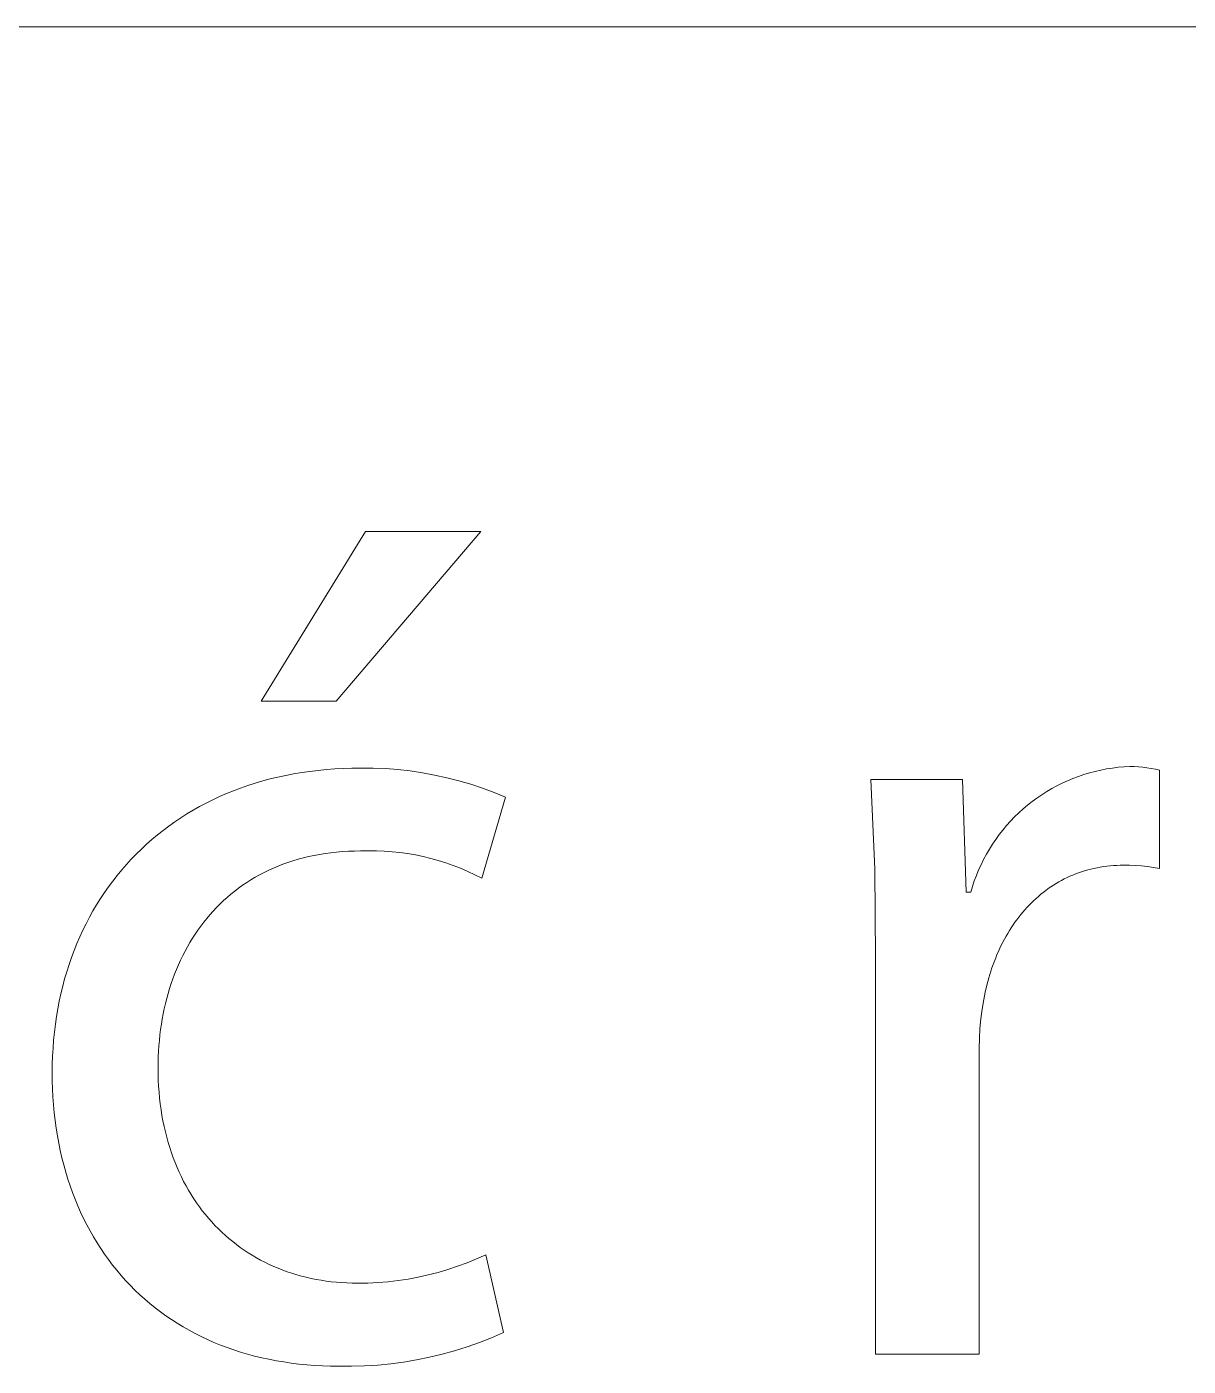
# Model space of a CAD drawing. Header units: millimetres. Extents: x 0 to 5466, y 0 to 3819.
# Drawn here: x 4143.2 to 4196.7, y 91 to 152.7 of the extents above; entities that cross this region are included whole.
import ezdxf

# ---------------------------------------------------------------- set-up
doc = ezdxf.new("R2010")
doc.units = ezdxf.units.MM
doc.header["$MEASUREMENT"] = 0
doc.layers.add('Domyślny', color=7, linetype='Continuous', true_color=0x000000)

msp = doc.modelspace()

# ---------------------------------------------------------------- linework, layer by layer
at = {"layer": 'Domyślny', "color": 18, "lineweight": 15, "true_color": 0x000000}
for p, q in [((3400.106, 152.73), (5460.418, 152.73)), ((4153.956, 121.656), (4158.76, 129.482)), ((4164.075, 129.482), (4157.414, 121.656)), ((4158.76, 129.482), (4164.075, 129.482)), ((4157.414, 121.656), (4153.956, 121.656)), ((4156.577, 118.474), (4156.961, 118.512)), ((4156.961, 118.512), (4157.349, 118.542)), ((4157.349, 118.542), (4157.742, 118.563)), ((4157.742, 118.563), (4158.14, 118.576)), ((4158.14, 118.576), (4158.542, 118.58)), ((4158.542, 118.58), (4159.114, 118.576)), ((4159.114, 118.576), (4159.685, 118.552)), ((4159.685, 118.552), (4160.256, 118.508)), ((4160.256, 118.508), (4160.824, 118.444)), ((4192.395, 118.427), (4192.658, 118.487)), ((4192.658, 118.487), (4192.923, 118.539)), ((4192.923, 118.539), (4193.19, 118.581)), ((4193.19, 118.581), (4193.458, 118.614)), ((4193.458, 118.614), (4193.727, 118.638)), ((4193.727, 118.638), (4193.996, 118.653)), ((4193.996, 118.653), (4194.193, 118.648)), ((4194.193, 118.648), (4194.389, 118.637)), ((4194.389, 118.637), (4194.585, 118.619)), ((4194.585, 118.619), (4194.781, 118.596)), ((4194.781, 118.596), (4194.975, 118.566)), ((4194.975, 118.566), (4195.169, 118.531)), ((4195.169, 118.531), (4195.361, 118.489)), ((4195.361, 118.489), (4195.361, 113.958)), ((4153.344, 117.772), (4153.683, 117.881)), ((4153.683, 117.881), (4154.027, 117.983)), ((4154.027, 117.983), (4154.376, 118.076)), ((4154.376, 118.076), (4154.731, 118.163)), ((4154.731, 118.163), (4155.09, 118.241)), ((4155.09, 118.241), (4155.454, 118.311)), ((4155.454, 118.311), (4155.824, 118.374)), ((4155.824, 118.374), (4156.198, 118.428)), ((4156.198, 118.428), (4156.577, 118.474)), ((4160.824, 118.444), (4161.39, 118.36)), ((4161.39, 118.36), (4161.952, 118.257)), ((4161.952, 118.257), (4162.511, 118.134)), ((4162.511, 118.134), (4163.065, 117.992)), ((4163.065, 117.992), (4163.614, 117.831)), ((4182.234, 113.923), (4182.057, 118.053)), ((4182.057, 118.053), (4186.279, 118.053)), ((4186.279, 118.053), (4186.443, 112.866)), ((4190.631, 117.76), (4190.873, 117.88)), ((4190.873, 117.88), (4191.118, 117.993)), ((4191.118, 117.993), (4191.367, 118.097)), ((4191.367, 118.097), (4191.62, 118.193)), ((4191.62, 118.193), (4191.876, 118.279)), ((4191.876, 118.279), (4192.134, 118.358)), ((4192.134, 118.358), (4192.395, 118.427)), ((4151.729, 117.117), (4152.041, 117.263)), ((4152.041, 117.263), (4152.359, 117.401)), ((4152.359, 117.401), (4152.682, 117.532)), ((4152.682, 117.532), (4153.01, 117.656)), ((4153.01, 117.656), (4153.344, 117.772)), ((4163.614, 117.831), (4164.157, 117.65)), ((4164.157, 117.65), (4164.693, 117.451)), ((4164.693, 117.451), (4165.222, 117.234)), ((4189.711, 117.197), (4189.934, 117.349)), ((4189.934, 117.349), (4190.161, 117.494)), ((4190.161, 117.494), (4190.394, 117.631)), ((4190.394, 117.631), (4190.631, 117.76)), ((4150.537, 116.466), (4150.827, 116.639)), ((4150.827, 116.639), (4151.122, 116.805)), ((4151.122, 116.805), (4151.423, 116.965)), ((4151.423, 116.965), (4151.729, 117.117)), ((4165.222, 117.234), (4164.13, 113.503)), ((4188.875, 116.514), (4189.075, 116.695)), ((4189.075, 116.695), (4189.281, 116.869)), ((4189.281, 116.869), (4189.493, 117.037)), ((4189.493, 117.037), (4189.711, 117.197)), ((4149.704, 115.906), (4149.976, 116.099)), ((4149.976, 116.099), (4150.253, 116.286)), ((4150.253, 116.286), (4150.537, 116.466)), ((4188.313, 115.93), (4188.494, 116.131)), ((4188.494, 116.131), (4188.681, 116.326)), ((4188.681, 116.326), (4188.875, 116.514)), ((4148.924, 115.289), (4149.178, 115.501)), ((4149.178, 115.501), (4149.438, 115.707)), ((4149.438, 115.707), (4149.704, 115.906)), ((4187.814, 115.293), (4187.973, 115.511)), ((4187.973, 115.511), (4188.14, 115.724)), ((4188.14, 115.724), (4188.313, 115.93)), ((4148.2, 114.615), (4148.435, 114.846)), ((4148.435, 114.846), (4148.676, 115.07)), ((4148.676, 115.07), (4148.924, 115.289)), ((4187.382, 114.608), (4187.518, 114.841)), ((4187.518, 114.841), (4187.662, 115.07)), ((4187.662, 115.07), (4187.814, 115.293)), ((4147.748, 114.136), (4147.971, 114.379)), ((4147.971, 114.379), (4148.2, 114.615)), ((4155.191, 114.231), (4154.962, 114.15)), ((4155.423, 114.307), (4155.191, 114.231)), ((4155.66, 114.378), (4155.423, 114.307)), ((4155.901, 114.443), (4155.66, 114.378)), ((4156.146, 114.501), (4155.901, 114.443)), ((4156.396, 114.555), (4156.146, 114.501)), ((4156.649, 114.602), (4156.396, 114.555)), ((4156.907, 114.643), (4156.649, 114.602)), ((4157.169, 114.678), (4156.907, 114.643)), ((4157.435, 114.707), (4157.169, 114.678)), ((4157.706, 114.729), (4157.435, 114.707)), ((4157.98, 114.745), (4157.706, 114.729)), ((4158.259, 114.755), (4157.98, 114.745)), ((4158.542, 114.758), (4158.259, 114.755)), ((4158.904, 114.768), (4158.542, 114.758)), ((4159.266, 114.766), (4158.904, 114.768)), ((4159.628, 114.751), (4159.266, 114.766)), ((4159.989, 114.725), (4159.628, 114.751)), ((4160.349, 114.687), (4159.989, 114.725)), ((4160.708, 114.637), (4160.349, 114.687)), ((4161.065, 114.575), (4160.708, 114.637)), ((4161.419, 114.501), (4161.065, 114.575)), ((4161.771, 114.416), (4161.419, 114.501)), ((4162.12, 114.319), (4161.771, 114.416)), ((4162.466, 114.211), (4162.12, 114.319)), ((4162.807, 114.092), (4162.466, 114.211)), ((4187.134, 114.128), (4187.254, 114.37)), ((4187.254, 114.37), (4187.382, 114.608)), ((4147.12, 113.375), (4147.323, 113.634)), ((4147.323, 113.634), (4147.532, 113.888)), ((4147.532, 113.888), (4147.748, 114.136)), ((4153.683, 113.548), (4153.485, 113.43)), ((4153.885, 113.661), (4153.683, 113.548)), ((4154.092, 113.769), (4153.885, 113.661)), ((4154.303, 113.872), (4154.092, 113.769)), ((4154.519, 113.97), (4154.303, 113.872)), ((4154.738, 114.063), (4154.519, 113.97)), ((4154.962, 114.15), (4154.738, 114.063)), ((4163.145, 113.961), (4162.807, 114.092)), ((4163.478, 113.819), (4163.145, 113.961)), ((4163.807, 113.666), (4163.478, 113.819)), ((4164.13, 113.503), (4163.807, 113.666)), ((4182.275, 109.79), (4182.234, 113.923)), ((4186.825, 113.38), (4186.919, 113.633)), ((4186.919, 113.633), (4187.023, 113.883)), ((4187.023, 113.883), (4187.134, 114.128)), ((4191.23, 113.591), (4191.099, 113.531)), ((4191.362, 113.648), (4191.23, 113.591)), ((4191.497, 113.702), (4191.362, 113.648)), ((4191.633, 113.753), (4191.497, 113.702)), ((4191.77, 113.8), (4191.633, 113.753)), ((4191.91, 113.844), (4191.77, 113.8)), ((4192.051, 113.885), (4191.91, 113.844)), ((4192.193, 113.922), (4192.051, 113.885)), ((4192.337, 113.956), (4192.193, 113.922)), ((4192.483, 113.987), (4192.337, 113.956)), ((4192.631, 114.014), (4192.483, 113.987)), ((4192.78, 114.037), (4192.631, 114.014)), ((4192.93, 114.057), (4192.78, 114.037)), ((4193.082, 114.074), (4192.93, 114.057)), ((4193.236, 114.087), (4193.082, 114.074)), ((4193.391, 114.096), (4193.236, 114.087)), ((4193.547, 114.101), (4193.391, 114.096)), ((4193.705, 114.103), (4193.547, 114.101)), ((4193.983, 114.101), (4193.705, 114.103)), ((4194.26, 114.09), (4193.983, 114.101)), ((4194.537, 114.07), (4194.26, 114.09)), ((4194.813, 114.041), (4194.537, 114.07)), ((4195.088, 114.004), (4194.813, 114.041)), ((4195.361, 113.958), (4195.088, 114.004)), ((4146.734, 112.839), (4146.923, 113.11)), ((4146.923, 113.11), (4147.12, 113.375)), ((4152.916, 113.046), (4152.736, 112.909)), ((4153.102, 113.179), (4152.916, 113.046)), ((4153.291, 113.307), (4153.102, 113.179)), ((4153.485, 113.43), (4153.291, 113.307)), ((4186.662, 112.866), (4186.739, 113.124)), ((4186.739, 113.124), (4186.825, 113.38)), ((4190.117, 112.939), (4190.003, 112.852)), ((4190.233, 113.024), (4190.117, 112.939)), ((4190.352, 113.105), (4190.233, 113.024)), ((4190.472, 113.184), (4190.352, 113.105)), ((4190.593, 113.259), (4190.472, 113.184)), ((4190.717, 113.332), (4190.593, 113.259)), ((4190.843, 113.401), (4190.717, 113.332)), ((4190.97, 113.468), (4190.843, 113.401)), ((4191.099, 113.531), (4190.97, 113.468)), ((4146.374, 112.282), (4146.55, 112.563)), ((4146.55, 112.563), (4146.734, 112.839)), ((4152.057, 112.314), (4151.898, 112.155)), ((4152.22, 112.47), (4152.057, 112.314)), ((4152.388, 112.621), (4152.22, 112.47)), ((4152.559, 112.767), (4152.388, 112.621)), ((4152.736, 112.909), (4152.559, 112.767)), ((4186.443, 112.866), (4186.662, 112.866)), ((4189.46, 112.374), (4189.357, 112.27)), ((4189.565, 112.475), (4189.46, 112.374)), ((4189.671, 112.574), (4189.565, 112.475)), ((4189.78, 112.669), (4189.671, 112.574)), ((4189.89, 112.762), (4189.78, 112.669)), ((4190.003, 112.852), (4189.89, 112.762)), ((4145.887, 111.408), (4146.042, 111.704)), ((4146.042, 111.704), (4146.205, 111.996)), ((4146.205, 111.996), (4146.374, 112.282)), ((4151.594, 111.824), (4151.449, 111.652)), ((4151.744, 111.991), (4151.594, 111.824)), ((4151.898, 112.155), (4151.744, 111.991)), ((4188.875, 111.713), (4188.784, 111.594)), ((4188.967, 111.83), (4188.875, 111.713)), ((4189.061, 111.944), (4188.967, 111.83)), ((4189.158, 112.055), (4189.061, 111.944)), ((4189.257, 112.164), (4189.158, 112.055)), ((4189.357, 112.27), (4189.257, 112.164)), ((4145.597, 110.8), (4145.738, 111.106)), ((4145.738, 111.106), (4145.887, 111.408)), ((4151.039, 111.113), (4150.912, 110.926)), ((4151.171, 111.297), (4151.039, 111.113)), ((4151.308, 111.476), (4151.171, 111.297)), ((4151.449, 111.652), (4151.308, 111.476)), ((4188.445, 111.094), (4188.365, 110.963)), ((4188.526, 111.223), (4188.445, 111.094)), ((4188.61, 111.349), (4188.526, 111.223)), ((4188.696, 111.473), (4188.61, 111.349)), ((4188.784, 111.594), (4188.696, 111.473)), ((4145.335, 110.173), (4145.463, 110.489)), ((4145.463, 110.489), (4145.597, 110.8)), ((4150.671, 110.541), (4150.557, 110.343)), ((4150.789, 110.735), (4150.671, 110.541)), ((4150.912, 110.926), (4150.789, 110.735)), ((4188.14, 110.557), (4188.069, 110.418)), ((4188.213, 110.695), (4188.14, 110.557)), ((4188.288, 110.83), (4188.213, 110.695)), ((4188.365, 110.963), (4188.288, 110.83)), ((4145.103, 109.527), (4145.216, 109.852)), ((4145.216, 109.852), (4145.335, 110.173)), ((4150.342, 109.938), (4150.242, 109.73)), ((4150.447, 110.142), (4150.342, 109.938)), ((4150.557, 110.343), (4150.447, 110.142)), ((4187.871, 109.986), (4187.81, 109.838)), ((4187.935, 110.132), (4187.871, 109.986)), ((4188.001, 110.276), (4187.935, 110.132)), ((4188.069, 110.418), (4188.001, 110.276)), ((4144.998, 109.198), (4145.103, 109.527)), ((4150.055, 109.306), (4149.969, 109.089)), ((4150.146, 109.52), (4150.055, 109.306)), ((4150.242, 109.73), (4150.146, 109.52)), ((4182.275, 91.571), (4182.275, 109.79)), ((4187.588, 109.226), (4187.492, 108.909)), ((4187.64, 109.382), (4187.588, 109.226)), ((4187.694, 109.536), (4187.64, 109.382)), ((4187.751, 109.688), (4187.694, 109.536)), ((4187.81, 109.838), (4187.751, 109.688)), ((4144.81, 108.526), (4144.9, 108.864)), ((4144.9, 108.864), (4144.998, 109.198)), ((4149.809, 108.647), (4149.737, 108.421)), ((4149.887, 108.869), (4149.809, 108.647)), ((4149.969, 109.089), (4149.887, 108.869)), ((4187.492, 108.909), (4187.405, 108.584)), ((4144.652, 107.837), (4144.727, 108.184)), ((4144.727, 108.184), (4144.81, 108.526)), ((4149.668, 108.193), (4149.605, 107.963)), ((4149.737, 108.421), (4149.668, 108.193)), ((4187.329, 108.253), (4187.262, 107.915)), ((4187.405, 108.584), (4187.329, 108.253)), ((4144.525, 107.132), (4144.585, 107.487)), ((4144.585, 107.487), (4144.652, 107.837)), ((4149.492, 107.494), (4149.442, 107.256)), ((4149.546, 107.73), (4149.492, 107.494)), ((4149.605, 107.963), (4149.546, 107.73)), ((4187.188, 107.471), (4187.129, 107.024)), ((4187.262, 107.915), (4187.188, 107.471)), ((4144.429, 106.412), (4144.473, 106.774)), ((4144.473, 106.774), (4144.525, 107.132)), ((4149.357, 106.774), (4149.322, 106.529)), ((4149.397, 107.016), (4149.357, 106.774)), ((4149.442, 107.256), (4149.397, 107.016)), ((4187.129, 107.024), (4187.086, 106.576)), ((4144.393, 106.046), (4144.429, 106.412)), ((4149.291, 106.283), (4149.265, 106.035)), ((4149.322, 106.529), (4149.291, 106.283)), ((4187.086, 106.576), (4187.057, 106.127)), ((4144.344, 105.304), (4144.364, 105.677)), ((4144.364, 105.677), (4144.393, 106.046)), ((4149.227, 105.532), (4149.215, 105.279)), ((4149.243, 105.784), (4149.227, 105.532)), ((4149.265, 106.035), (4149.243, 105.784)), ((4187.057, 106.127), (4187.044, 105.676)), ((4187.044, 105.676), (4187.044, 91.571)), ((4144.328, 104.548), (4144.332, 104.928)), ((4144.332, 104.928), (4144.344, 105.304)), ((4149.208, 105.023), (4149.205, 104.766)), ((4149.215, 105.279), (4149.208, 105.023)), ((4144.331, 104.17), (4144.328, 104.548)), ((4149.205, 104.766), (4149.208, 104.481)), ((4149.208, 104.481), (4149.217, 104.198)), ((4144.343, 103.797), (4144.331, 104.17)), ((4144.362, 103.427), (4144.343, 103.797)), ((4149.217, 104.198), (4149.231, 103.92)), ((4149.231, 103.92), (4149.251, 103.644)), ((4144.388, 103.061), (4144.362, 103.427)), ((4144.421, 102.7), (4144.388, 103.061)), ((4149.251, 103.644), (4149.276, 103.373)), ((4149.276, 103.373), (4149.307, 103.105)), ((4149.307, 103.105), (4149.343, 102.84)), ((4144.462, 102.343), (4144.421, 102.7)), ((4149.343, 102.84), (4149.385, 102.579)), ((4149.385, 102.579), (4149.431, 102.322)), ((4144.511, 101.99), (4144.462, 102.343)), ((4144.566, 101.642), (4144.511, 101.99)), ((4149.431, 102.322), (4149.483, 102.069)), ((4149.483, 102.069), (4149.541, 101.819)), ((4149.541, 101.819), (4149.603, 101.573)), ((4144.629, 101.298), (4144.566, 101.642)), ((4144.699, 100.958), (4144.629, 101.298)), ((4149.603, 101.573), (4149.67, 101.332)), ((4149.67, 101.332), (4149.742, 101.093)), ((4144.775, 100.623), (4144.699, 100.958)), ((4144.859, 100.293), (4144.775, 100.623)), ((4149.742, 101.093), (4149.82, 100.859)), ((4149.82, 100.859), (4149.902, 100.629)), ((4149.902, 100.629), (4149.989, 100.403)), ((4144.95, 99.967), (4144.859, 100.293)), ((4145.048, 99.646), (4144.95, 99.967)), ((4149.989, 100.403), (4150.08, 100.18)), ((4150.08, 100.18), (4150.177, 99.962)), ((4145.152, 99.33), (4145.048, 99.646)), ((4150.177, 99.962), (4150.278, 99.748)), ((4150.278, 99.748), (4150.383, 99.538)), ((4150.383, 99.538), (4150.493, 99.332)), ((4145.263, 99.018), (4145.152, 99.33)), ((4145.381, 98.712), (4145.263, 99.018)), ((4150.493, 99.332), (4150.608, 99.13)), ((4150.608, 99.13), (4150.727, 98.933)), ((4150.727, 98.933), (4150.85, 98.739)), ((4150.85, 98.739), (4150.977, 98.55)), ((4145.506, 98.41), (4145.381, 98.712)), ((4145.637, 98.114), (4145.506, 98.41)), ((4150.977, 98.55), (4151.109, 98.365)), ((4151.109, 98.365), (4151.245, 98.185)), ((4151.245, 98.185), (4151.385, 98.009)), ((4145.775, 97.823), (4145.637, 98.114)), ((4145.919, 97.537), (4145.775, 97.823)), ((4146.07, 97.256), (4145.919, 97.537)), ((4151.385, 98.009), (4151.529, 97.837)), ((4151.529, 97.837), (4151.677, 97.67)), ((4151.677, 97.67), (4151.828, 97.507)), ((4151.828, 97.507), (4151.984, 97.348)), ((4146.228, 96.98), (4146.07, 97.256)), ((4146.391, 96.71), (4146.228, 96.98)), ((4151.984, 97.348), (4152.144, 97.195)), ((4152.144, 97.195), (4152.307, 97.045)), ((4152.307, 97.045), (4152.474, 96.901)), ((4152.474, 96.901), (4152.644, 96.761)), ((4146.561, 96.445), (4146.391, 96.71)), ((4146.737, 96.186), (4146.561, 96.445)), ((4152.644, 96.761), (4152.818, 96.625)), ((4152.818, 96.625), (4152.996, 96.495)), ((4152.996, 96.495), (4153.177, 96.369)), ((4153.177, 96.369), (4153.361, 96.247)), ((4146.92, 95.932), (4146.737, 96.186)), ((4147.108, 95.684), (4146.92, 95.932)), ((4147.303, 95.442), (4147.108, 95.684)), ((4153.361, 96.247), (4153.549, 96.131)), ((4153.549, 96.131), (4153.74, 96.019)), ((4153.74, 96.019), (4153.934, 95.912)), ((4153.934, 95.912), (4154.131, 95.811)), ((4154.131, 95.811), (4154.332, 95.714)), ((4154.332, 95.714), (4154.535, 95.622)), ((4163.007, 95.625), (4163.448, 95.787)), ((4163.448, 95.787), (4163.883, 95.965)), ((4163.883, 95.965), (4164.312, 96.158)), ((4164.312, 96.158), (4165.131, 92.572)), ((4147.503, 95.205), (4147.303, 95.442)), ((4147.71, 94.974), (4147.503, 95.205)), ((4154.535, 95.622), (4154.741, 95.535)), ((4154.741, 95.535), (4154.951, 95.453)), ((4154.951, 95.453), (4155.163, 95.376)), ((4155.163, 95.376), (4155.378, 95.304)), ((4155.378, 95.304), (4155.595, 95.237)), ((4155.595, 95.237), (4155.815, 95.175)), ((4155.815, 95.175), (4156.038, 95.119)), ((4156.038, 95.119), (4156.264, 95.068)), ((4156.264, 95.068), (4156.491, 95.022)), ((4160.271, 94.969), (4160.735, 95.039)), ((4160.735, 95.039), (4161.197, 95.125)), ((4161.197, 95.125), (4161.656, 95.227)), ((4161.656, 95.227), (4162.111, 95.344)), ((4162.111, 95.344), (4162.561, 95.477)), ((4162.561, 95.477), (4163.007, 95.625)), ((4147.922, 94.749), (4147.71, 94.974)), ((4148.141, 94.53), (4147.922, 94.749)), ((4148.365, 94.317), (4148.141, 94.53)), ((4156.491, 95.022), (4156.722, 94.981)), ((4156.722, 94.981), (4156.954, 94.946)), ((4156.954, 94.946), (4157.189, 94.916)), ((4157.189, 94.916), (4157.426, 94.891)), ((4157.426, 94.891), (4157.666, 94.872)), ((4157.666, 94.872), (4157.907, 94.858)), ((4157.907, 94.858), (4158.151, 94.85)), ((4158.151, 94.85), (4158.396, 94.847)), ((4158.396, 94.847), (4158.866, 94.854)), ((4158.866, 94.854), (4159.336, 94.876)), ((4159.336, 94.876), (4159.804, 94.915)), ((4159.804, 94.915), (4160.271, 94.969)), ((4148.595, 94.11), (4148.365, 94.317)), ((4148.83, 93.909), (4148.595, 94.11)), ((4149.071, 93.715), (4148.83, 93.909)), ((4149.318, 93.526), (4149.071, 93.715)), ((4149.571, 93.344), (4149.318, 93.526)), ((4149.829, 93.168), (4149.571, 93.344)), ((4150.092, 92.999), (4149.829, 93.168)), ((4150.361, 92.836), (4150.092, 92.999)), ((4150.635, 92.68), (4150.361, 92.836)), ((4150.914, 92.53), (4150.635, 92.68)), ((4165.131, 92.572), (4164.578, 92.334)), ((4151.198, 92.387), (4150.914, 92.53)), ((4151.488, 92.251), (4151.198, 92.387)), ((4151.783, 92.122), (4151.488, 92.251)), ((4152.083, 91.999), (4151.783, 92.122)), ((4152.388, 91.884), (4152.083, 91.999)), ((4164.017, 92.115), (4163.449, 91.915)), ((4164.578, 92.334), (4164.017, 92.115)), ((4152.697, 91.775), (4152.388, 91.884)), ((4153.012, 91.674), (4152.697, 91.775)), ((4153.331, 91.579), (4153.012, 91.674)), ((4153.656, 91.492), (4153.331, 91.579)), ((4153.985, 91.412), (4153.656, 91.492)), ((4154.318, 91.339), (4153.985, 91.412)), ((4154.657, 91.274), (4154.318, 91.339)), ((4161.708, 91.435), (4161.118, 91.315)), ((4162.294, 91.575), (4161.708, 91.435)), ((4162.874, 91.735), (4162.294, 91.575)), ((4163.449, 91.915), (4162.874, 91.735)), ((4187.044, 91.571), (4182.275, 91.571)), ((4155, 91.216), (4154.657, 91.274)), ((4155.347, 91.166), (4155, 91.216)), ((4155.699, 91.123), (4155.347, 91.166)), ((4156.055, 91.088), (4155.699, 91.123)), ((4156.416, 91.061), (4156.055, 91.088)), ((4156.78, 91.041), (4156.416, 91.061)), ((4157.15, 91.029), (4156.78, 91.041)), ((4157.523, 91.025), (4157.15, 91.029)), ((4158.125, 91.022), (4157.523, 91.025)), ((4158.727, 91.039), (4158.125, 91.022)), ((4159.328, 91.077), (4158.727, 91.039)), ((4159.927, 91.136), (4159.328, 91.077)), ((4160.524, 91.215), (4159.927, 91.136)), ((4161.118, 91.315), (4160.524, 91.215))]:
    msp.add_line(p, q, dxfattribs=at)

doc.saveas('drawing.dxf')
